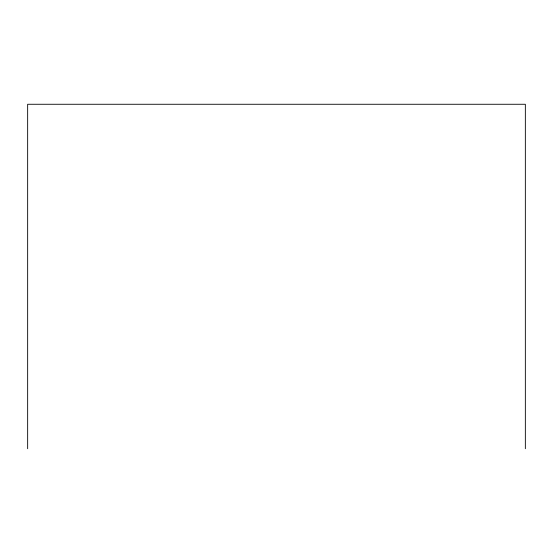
<?xml version="1.0" encoding="UTF-8"?>
<svg xmlns="http://www.w3.org/2000/svg" width="553" height="553" viewBox="0 0 553 553"><rect width="100%" height="100%" fill="white"/><g stroke="black" fill="none" stroke-linecap="round" stroke-linejoin="round"><path stroke-width="0.83" d="M525.35 448.732L525.35 104.268L27.65 104.268L27.65 448.732"/></g></svg>
